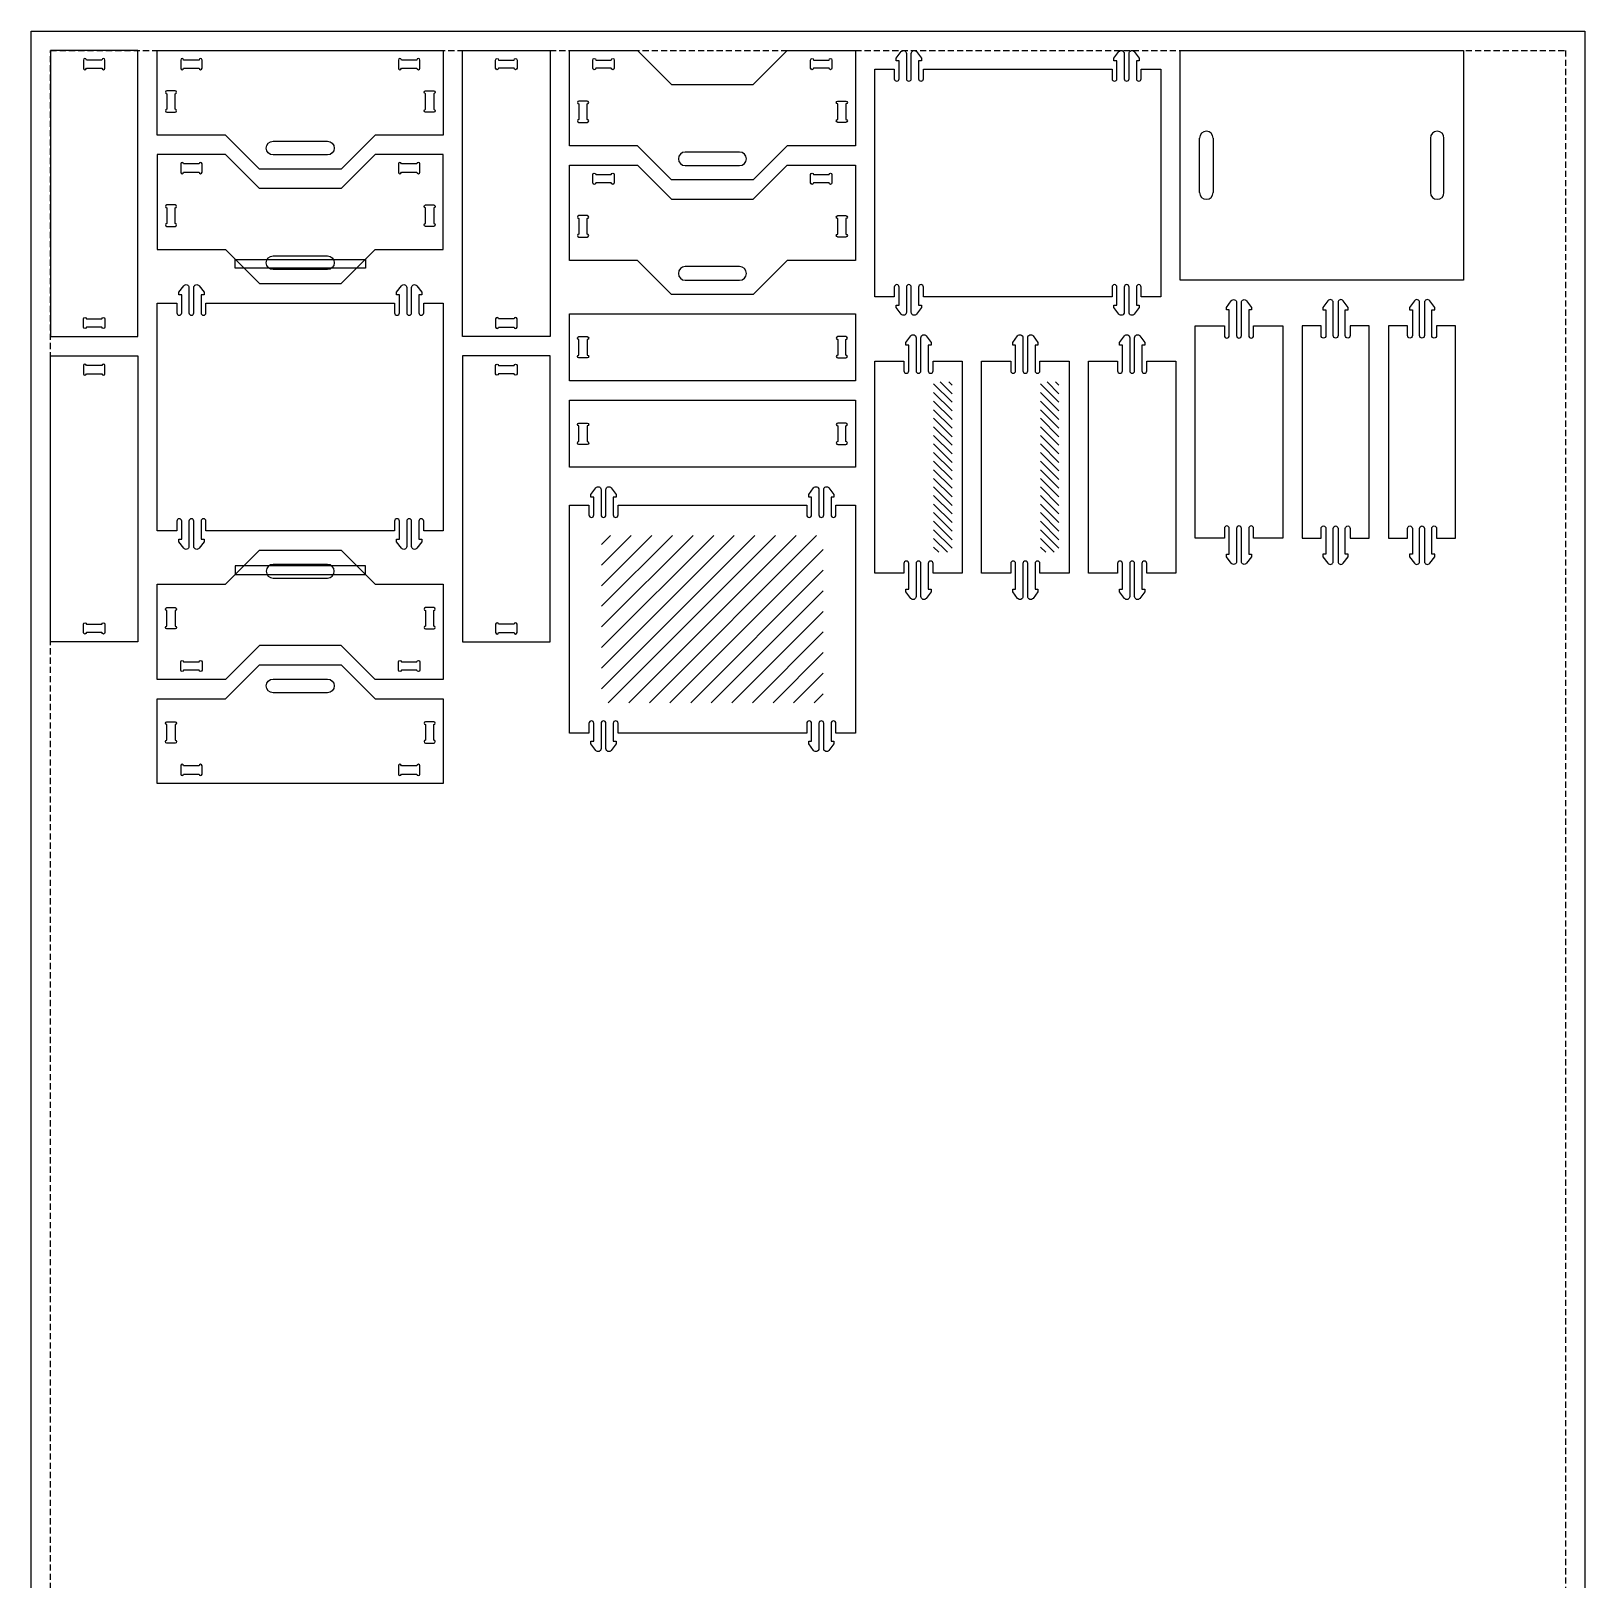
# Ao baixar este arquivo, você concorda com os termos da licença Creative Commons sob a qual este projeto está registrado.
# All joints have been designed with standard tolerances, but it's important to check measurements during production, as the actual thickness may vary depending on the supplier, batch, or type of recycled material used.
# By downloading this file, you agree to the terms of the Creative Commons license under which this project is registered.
# Model space of a CAD drawing. Header units: inches. Extents: x 15 to 2770, y 903 to 4091.
# Drawn here: x 15 to 1615, y 2497 to 4091 of the extents above; entities that cross this region are included whole.
import ezdxf

# ---------------------------------------------------------------- set-up
doc = ezdxf.new("R2010")
doc.units = ezdxf.units.IN
doc.header["$MEASUREMENT"] = 0
doc.linetypes.add('DASHED2', pattern=[9.525, 6.35, -3.175])
doc.layers.add('Chapa', color=250, linetype='Continuous', plot=False)
doc.layers.add('MARGEM_DE_SEGURANÇA_20.0MM', color=7, linetype='DASHED2', true_color=0x66cc66, plot=False)
doc.layers.add('TOP-CUT-INSIDE_10MM', color=7, linetype='Continuous', true_color=0xff1f31)
doc.layers.add('TOP-CUT-OUTSIDE_10MM', color=6, linetype='Continuous', true_color=0xff00ff)
doc.layers.add('TOP-CUT-ON-LINE_10MM', color=4, linetype='Continuous')
doc.layers.add('TOP-POCKET-INSIDE_2MM', color=5, linetype='Continuous')

# ---------------------------------------------------------------- blocks, each defined once
blk = doc.blocks.new('Block sheet')
at = {"layer": 'Chapa'}
blk.add_lwpolyline([(15.2, 1591.2), (15.2, 4091.2), (1615.2, 4091.2), (1615.2, 1591.2)], close=True, dxfattribs=at)
at = {"layer": 'MARGEM_DE_SEGURANÇA_20.0MM'}
blk.add_lwpolyline([(1595.2, 4071.2), (1595.2, 1611.2), (35.2, 1611.2), (35.2, 4071.2)], close=True, dxfattribs=at)

msp = doc.modelspace()

# ---------------------------------------------------------------- linework, layer by layer
at = {"layer": 'TOP-CUT-INSIDE_10MM', "linetype": 'Continuous', "lineweight": -3}
for p, q in [((1218.4, 3925), (1218.4, 3981)), ((1232.4, 3981), (1232.4, 3925)), ((1456.1, 3981), (1456.1, 3925)), ((1470.1, 3925), (1470.1, 3981))]:
    msp.add_line(p, q, dxfattribs=at)
at = {"layer": 'TOP-CUT-INSIDE_10MM'}
for points in [[(69.2, 4061.4), (69.2, 4052.9, 1), (72.2, 4052.9), (88.2, 4052.9, 1), (91.2, 4052.9), (91.2, 4061.4, 1), (88.2, 4061.4), (72.2, 4061.4, 1)], [(169.3, 4061.4), (169.3, 4052.9, 1), (172.3, 4052.9), (188.3, 4052.9, 1), (191.3, 4052.9), (191.3, 4061.4, 1), (188.3, 4061.4), (172.3, 4061.4, 1)], [(393.5, 4061.4), (393.5, 4052.9, 1), (396.5, 4052.9), (412.5, 4052.9, 1), (415.5, 4052.9), (415.5, 4061.4, 1), (412.5, 4061.4), (396.5, 4061.4, 1)], [(515.6, 4061.4), (515.6, 4052.9, -1), (512.6, 4052.9), (496.6, 4052.9, -1), (493.6, 4052.9), (493.6, 4061.4, -1), (496.6, 4061.4), (512.6, 4061.4, -1)], [(615.7, 4061.4), (615.7, 4052.9, -1), (612.7, 4052.9), (596.7, 4052.9, -1), (593.7, 4052.9), (593.7, 4061.4, -1), (596.7, 4061.4), (612.7, 4061.4, -1)], [(839.9, 4061.4), (839.9, 4052.9, -1), (836.9, 4052.9), (820.9, 4052.9, -1), (817.9, 4052.9), (817.9, 4061.4, -1), (820.9, 4061.4), (836.9, 4061.4, -1)], [(163.5, 4029.7), (155, 4029.7, 1), (155, 4026.7), (155, 4010.7, 1), (155, 4007.7), (163.5, 4007.7, 1), (163.5, 4010.7), (163.5, 4026.7, 1)], [(421.4, 4029.7), (429.9, 4029.7, -1), (429.9, 4026.7), (429.9, 4010.7, -1), (429.9, 4007.7), (421.4, 4007.7, -1), (421.4, 4010.7), (421.4, 4026.7, -1)], [(579.4, 3997.2), (587.9, 3997.2, 1), (587.9, 4000.2), (587.9, 4016.2, 1), (587.9, 4019.2), (579.4, 4019.2, 1), (579.4, 4016.2), (579.4, 4000.2, 1)], [(854.3, 3997.2), (845.8, 3997.2, -1), (845.8, 4000.2), (845.8, 4016.2, -1), (845.8, 4019.2), (854.3, 4019.2, -1), (854.3, 4016.2), (854.3, 4000.2, -1)], [(169.3, 3954.4), (169.3, 3945.9, 1), (172.3, 3945.9), (188.3, 3945.9, 1), (191.3, 3945.9), (191.3, 3954.4, 1), (188.3, 3954.4), (172.3, 3954.4, 1)], [(393.5, 3954.4), (393.5, 3945.9, 1), (396.5, 3945.9), (412.5, 3945.9, 1), (415.5, 3945.9), (415.5, 3954.4, 1), (412.5, 3954.4), (396.5, 3954.4, 1)], [(615.7, 3943.4), (615.7, 3934.9, -1), (612.7, 3934.9), (596.7, 3934.9, -1), (593.7, 3934.9), (593.7, 3943.4, -1), (596.7, 3943.4), (612.7, 3943.4, -1)], [(839.9, 3943.4), (839.9, 3934.9, -1), (836.9, 3934.9), (820.9, 3934.9, -1), (817.9, 3934.9), (817.9, 3943.4, -1), (820.9, 3943.4), (836.9, 3943.4, -1)], [(155, 3890.2), (163.5, 3890.2, 1), (163.5, 3893.2), (163.5, 3909.2, 1), (163.5, 3912.2), (155, 3912.2, 1), (155, 3909.2), (155, 3893.2, 1)], [(429.9, 3890.2), (421.4, 3890.2, -1), (421.4, 3893.2), (421.4, 3909.2, -1), (421.4, 3912.2), (429.9, 3912.2, -1), (429.9, 3909.2), (429.9, 3893.2, -1)], [(579.4, 3879.2), (587.9, 3879.2, 1), (587.9, 3882.2), (587.9, 3898.2, 1), (587.9, 3901.2), (579.4, 3901.2, 1), (579.4, 3898.2), (579.4, 3882.2, 1)], [(854.3, 3879.2), (845.8, 3879.2, -1), (845.8, 3882.2), (845.8, 3898.2, -1), (845.8, 3901.2), (854.3, 3901.2, -1), (854.3, 3898.2), (854.3, 3882.2, -1)], [(69.2, 3786.5), (69.2, 3795, -1), (72.2, 3795), (88.2, 3795, -1), (91.2, 3795), (91.2, 3786.5, -1), (88.2, 3786.5), (72.2, 3786.5, -1)], [(515.6, 3786.5), (515.6, 3795, 1), (512.6, 3795), (496.6, 3795, 1), (493.6, 3795), (493.6, 3786.5, 1), (496.6, 3786.5), (512.6, 3786.5, 1)], [(587.9, 3754.7), (579.4, 3754.7, -1), (579.4, 3757.7), (579.4, 3773.7, -1), (579.4, 3776.7), (587.9, 3776.7, -1), (587.9, 3773.7), (587.9, 3757.7, -1)], [(845.8, 3754.7), (854.3, 3754.7, 1), (854.3, 3757.7), (854.3, 3773.7, 1), (854.3, 3776.7), (845.8, 3776.7, 1), (845.8, 3773.7), (845.8, 3757.7, 1)], [(69.2, 3747), (69.2, 3738.5, 1), (72.2, 3738.5), (88.2, 3738.5, 1), (91.2, 3738.5), (91.2, 3747, 1), (88.2, 3747), (72.2, 3747, 1)], [(515.6, 3747), (515.6, 3738.5, -1), (512.6, 3738.5), (496.6, 3738.5, -1), (493.6, 3738.5), (493.6, 3747, -1), (496.6, 3747), (512.6, 3747, -1)], [(587.9, 3665.7), (579.4, 3665.7, -1), (579.4, 3668.7), (579.4, 3684.7, -1), (579.4, 3687.7), (587.9, 3687.7, -1), (587.9, 3684.7), (587.9, 3668.7, -1)], [(845.8, 3665.7), (854.3, 3665.7, 1), (854.3, 3668.7), (854.3, 3684.7, 1), (854.3, 3687.7), (845.8, 3687.7, 1), (845.8, 3684.7), (845.8, 3668.7, 1)], [(155, 3497.8), (163.5, 3497.8, -1), (163.5, 3494.8), (163.5, 3478.8, -1), (163.5, 3475.8), (155, 3475.8, -1), (155, 3478.8), (155, 3494.8, -1)], [(429.9, 3497.8), (421.4, 3497.8, 1), (421.4, 3494.8), (421.4, 3478.8, 1), (421.4, 3475.8), (429.9, 3475.8, 1), (429.9, 3478.8), (429.9, 3494.8, 1)], [(69.2, 3472.1), (69.2, 3480.6, -1), (72.2, 3480.6), (88.2, 3480.6, -1), (91.2, 3480.6), (91.2, 3472.1, -1), (88.2, 3472.1), (72.2, 3472.1, -1)], [(515.6, 3472.1), (515.6, 3480.6, 1), (512.6, 3480.6), (496.6, 3480.6, 1), (493.6, 3480.6), (493.6, 3472.1, 1), (496.6, 3472.1), (512.6, 3472.1, 1)], [(169.3, 3433.5), (169.3, 3442, -1), (172.3, 3442), (188.3, 3442, -1), (191.3, 3442), (191.3, 3433.5, -1), (188.3, 3433.5), (172.3, 3433.5, -1)], [(393.5, 3433.5), (393.5, 3442, -1), (396.5, 3442), (412.5, 3442, -1), (415.5, 3442), (415.5, 3433.5, -1), (412.5, 3433.5), (396.5, 3433.5, -1)], [(163.5, 3358.3), (155, 3358.3, -1), (155, 3361.3), (155, 3377.3, -1), (155, 3380.3), (163.5, 3380.3, -1), (163.5, 3377.3), (163.5, 3361.3, -1)], [(421.4, 3358.3), (429.9, 3358.3, 1), (429.9, 3361.3), (429.9, 3377.3, 1), (429.9, 3380.3), (421.4, 3380.3, 1), (421.4, 3377.3), (421.4, 3361.3, 1)], [(191.3, 3326.5), (191.3, 3335, 1), (188.3, 3335), (172.3, 3335, 1), (169.3, 3335), (169.3, 3326.5, 1), (172.3, 3326.5), (188.3, 3326.5, 1)], [(415.5, 3326.5), (415.5, 3335, 1), (412.5, 3335), (396.5, 3335, 1), (393.5, 3335), (393.5, 3326.5, 1), (396.5, 3326.5), (412.5, 3326.5, 1)]]:
    msp.add_lwpolyline(points, format="xyb", close=True, dxfattribs=at)
at = {"layer": 'TOP-CUT-INSIDE_10MM', "linetype": 'Continuous', "lineweight": -3}
for points in [[(264.4, 3963.7, -1), (264.4, 3977.7), (320.4, 3977.7, -1), (320.4, 3963.7)], [(744.8, 3952.7, 1), (744.8, 3966.7), (688.8, 3966.7, 1), (688.8, 3952.7)], [(264.4, 3845.7, -1), (264.4, 3859.7), (320.4, 3859.7, -1), (320.4, 3845.7)], [(744.8, 3834.7, 1), (744.8, 3848.7), (688.8, 3848.7, 1), (688.8, 3834.7)], [(264.4, 3542.2, 1), (264.4, 3528.2), (320.4, 3528.2, 1), (320.4, 3542.2)], [(320.4, 3424.2, -1), (320.4, 3410.2), (264.4, 3410.2, -1), (264.4, 3424.2)]]:
    msp.add_lwpolyline(points, format="xyb", close=True, dxfattribs=at)
for centre, start, end in [((1225.4, 3981), 0, 180), ((1463.1, 3981), 0, 180), ((1225.4, 3925), 180, 0), ((1463.1, 3925), 180, 0)]:
    msp.add_arc(centre, 7, start, end, dxfattribs=at)
at = {"layer": 'TOP-CUT-ON-LINE_10MM', "linetype": 'Continuous', "lineweight": -2}
for p, q in [((963.5, 3709.1), (944.5, 3728.1)), ((963.5, 3717.9), (951.4, 3730)), ((963.5, 3726.7), (960.2, 3730)), ((1073.5, 3709.1), (1054.5, 3728.1)), ((1073.5, 3717.9), (1061.4, 3730)), ((1073.5, 3726.7), (1070.2, 3730)), ((963.5, 3700.2), (944.5, 3719.2)), ((1073.5, 3700.2), (1054.5, 3719.2)), ((963.5, 3691.4), (944.5, 3710.4)), ((963.5, 3682.5), (944.5, 3701.5)), ((1073.5, 3691.4), (1054.5, 3710.4)), ((1073.5, 3682.5), (1054.5, 3701.5)), ((963.5, 3673.7), (944.5, 3692.7)), ((963.5, 3664.9), (944.5, 3683.9)), ((1073.5, 3673.7), (1054.5, 3692.7)), ((1073.5, 3664.9), (1054.5, 3683.9)), ((963.5, 3656), (944.5, 3675)), ((963.5, 3647.2), (944.5, 3666.2)), ((1073.5, 3656), (1054.5, 3675)), ((1073.5, 3647.2), (1054.5, 3666.2)), ((963.5, 3638.4), (944.5, 3657.4)), ((963.5, 3629.5), (944.5, 3648.5)), ((1073.5, 3638.4), (1054.5, 3657.4)), ((1073.5, 3629.5), (1054.5, 3648.5)), ((963.5, 3620.7), (944.5, 3639.7)), ((1073.5, 3620.7), (1054.5, 3639.7)), ((963.5, 3611.8), (944.5, 3630.8)), ((963.5, 3603), (944.5, 3622)), ((1073.5, 3611.8), (1054.5, 3630.8)), ((1073.5, 3603), (1054.5, 3622)), ((963.5, 3594.2), (944.5, 3613.2)), ((963.5, 3585.3), (944.5, 3604.3)), ((1073.5, 3594.2), (1054.5, 3613.2)), ((1073.5, 3585.3), (1054.5, 3604.3)), ((963.5, 3576.5), (944.5, 3595.5)), ((963.5, 3567.6), (944.5, 3586.6)), ((1073.5, 3576.5), (1054.5, 3595.5)), ((1073.5, 3567.6), (1054.5, 3586.6)), ((602.7, 3562.7), (612, 3572)), ((602.7, 3541.5), (633.2, 3572)), ((602.7, 3520.3), (654.4, 3572)), ((602.7, 3499.1), (675.6, 3572)), ((602.7, 3477.9), (696.8, 3572)), ((602.7, 3456.6), (718.1, 3572)), ((602.7, 3435.4), (739.3, 3572)), ((602.7, 3414.2), (760.5, 3572)), ((609.5, 3399.8), (781.7, 3572)), ((630.7, 3399.8), (802.9, 3572)), ((651.9, 3399.8), (824.1, 3572)), ((963.5, 3558.8), (944.5, 3577.8)), ((958.8, 3554.7), (944.5, 3569)), ((1073.5, 3558.8), (1054.5, 3577.8)), ((1068.8, 3554.7), (1054.5, 3569)), ((673.1, 3399.8), (830.9, 3557.6)), ((950, 3554.7), (944.5, 3560.1)), ((1060, 3554.7), (1054.5, 3560.1)), ((694.4, 3399.8), (830.9, 3536.4)), ((715.6, 3399.8), (830.9, 3515.1)), ((736.8, 3399.8), (830.9, 3493.9)), ((758, 3399.8), (830.9, 3472.7)), ((779.2, 3399.8), (830.9, 3451.5)), ((800.4, 3399.8), (830.9, 3430.3)), ((821.6, 3399.8), (830.9, 3409.1))]:
    msp.add_line(p, q, dxfattribs=at)
at = {"layer": 'TOP-CUT-OUTSIDE_10MM'}
for p, q in [((1198.4, 3834.8), (1198.4, 4071.2)), ((1198.4, 4071.2), (1490.1, 4071.2)), ((1490.1, 4071.2), (1490.1, 3834.8)), ((1490.1, 3834.8), (1198.4, 3834.8))]:
    msp.add_line(p, q, dxfattribs=at)
for points in [[(125.2, 3776.8), (125.2, 4071.2), (35.2, 4071.2), (35.2, 3776.8)], [(145.2, 3984.2), (145.2, 4071.2), (439.6, 4071.2), (439.6, 3984.2), (369.4, 3984.2), (334.4, 3949.2), (250.4, 3949.2), (215.4, 3984.2)], [(459.6, 3776.8), (459.6, 4071.2), (549.6, 4071.2), (549.6, 3776.8)], [(569.6, 3800.2), (864, 3800.2), (864, 3731.2), (569.6, 3731.2)], [(125.2, 3756.8), (125.2, 3462.4), (35.2, 3462.4), (35.2, 3756.8)], [(459.6, 3756.8), (459.6, 3462.4), (549.6, 3462.4), (549.6, 3756.8)], [(569.6, 3711.2), (864, 3711.2), (864, 3642.2), (569.6, 3642.2)], [(439.6, 3403.8), (439.6, 3316.8), (145.2, 3316.8), (145.2, 3403.8), (215.4, 3403.8), (250.4, 3438.8), (334.4, 3438.8), (369.4, 3403.8)]]:
    msp.add_lwpolyline(points, close=True, dxfattribs=at)
at = {"layer": 'TOP-CUT-OUTSIDE_10MM', "linetype": 'Continuous', "lineweight": -3}
for points in [[(793.8, 4071.2), (809.9, 4071.2), (864, 4071.2), (864, 3973.2), (793.8, 3973.2), (758.8, 3938.2), (674.8, 3938.2), (639.8, 3973.2), (569.6, 3973.2), (569.6, 4071.2), (595.7, 4071.2), (639.8, 4071.2), (674.8, 4036.2), (758.8, 4036.2)], [(215.4, 3964.2), (199.3, 3964.2), (145.2, 3964.2), (145.2, 3866.2), (215.4, 3866.2), (250.4, 3831.2), (334.4, 3831.2), (369.4, 3866.2), (439.6, 3866.2), (439.6, 3964.2), (413.5, 3964.2), (369.4, 3964.2), (334.4, 3929.2), (250.4, 3929.2)], [(793.8, 3953.2), (809.9, 3953.2), (864, 3953.2), (864, 3855.2), (793.8, 3855.2), (758.8, 3820.2), (674.8, 3820.2), (639.8, 3855.2), (569.6, 3855.2), (569.6, 3953.2), (595.7, 3953.2), (639.8, 3953.2), (674.8, 3918.2), (758.8, 3918.2)], [(215.4, 3423.8), (199.3, 3423.8), (145.2, 3423.8), (145.2, 3521.8), (215.4, 3521.8), (250.4, 3556.8), (334.4, 3556.8), (369.4, 3521.8), (439.6, 3521.8), (439.6, 3423.8), (413.5, 3423.8), (369.4, 3423.8), (334.4, 3458.8), (250.4, 3458.8)]]:
    msp.add_lwpolyline(points, close=True, dxfattribs=at)
at = {"layer": 'TOP-CUT-OUTSIDE_10MM'}
for points in [[(934.1, 4052.1), (1128.3, 4052.1), (1128.3, 4042.1, 1), (1133.3, 4042.1), (1133.3, 4052.1), (1133.3, 4060.6), (1130.3, 4060.6), (1130.3, 4063.2), (1135.4, 4070, -0.719036), (1140.8, 4068.2), (1140.8, 4042.1, 1), (1145.8, 4042.1), (1145.8, 4068.2, -0.719036), (1151.2, 4070), (1156.3, 4063.2), (1156.3, 4060.6), (1153.3, 4060.6), (1153.3, 4052.1), (1153.3, 4042.1, 1), (1158.3, 4042.1), (1158.3, 4052.1), (1178.4, 4052.1), (1178.4, 3817.7), (1158.3, 3817.7), (1158.3, 3827.7, 1), (1153.3, 3827.7), (1153.3, 3817.7), (1153.3, 3809.2), (1156.3, 3809.2), (1156.3, 3806.6), (1151.2, 3799.8, -0.719036), (1145.8, 3801.6), (1145.8, 3827.7, 1), (1140.8, 3827.7), (1140.8, 3801.6, -0.719036), (1135.4, 3799.8), (1130.3, 3806.6), (1130.3, 3809.2), (1133.3, 3809.2), (1133.3, 3817.7), (1133.3, 3827.7, 1), (1128.3, 3827.7), (1128.3, 3817.7), (934.1, 3817.7), (934.1, 3827.7, 1), (929.1, 3827.7), (929.1, 3817.7), (929.1, 3809.2), (932.1, 3809.2), (932.1, 3806.6), (927, 3799.8, -0.719036), (921.6, 3801.6), (921.6, 3827.7, 1), (916.6, 3827.7), (916.6, 3801.6, -0.719036), (911.2, 3799.8), (906.1, 3806.6), (906.1, 3809.2), (909.1, 3809.2), (909.1, 3817.7), (909.1, 3827.7, 1), (904.1, 3827.7), (904.1, 3817.7), (884, 3817.7), (884, 4052.1), (904.1, 4052.1), (904.1, 4042.1, 1), (909.1, 4042.1), (909.1, 4052.1), (909.1, 4060.6), (906.1, 4060.6), (906.1, 4063.2), (911.2, 4070, -0.719036), (916.6, 4068.2), (916.6, 4042.1, 1), (921.6, 4042.1), (921.6, 4068.2, -0.719036), (927, 4070), (932.1, 4063.2), (932.1, 4060.6), (929.1, 4060.6), (929.1, 4052.1), (929.1, 4042.1, 1), (934.1, 4042.1)], [(195.3, 3811.2), (389.5, 3811.2), (389.5, 3801.2, 1), (394.5, 3801.2), (394.5, 3811.2), (394.5, 3819.7), (391.5, 3819.7), (391.5, 3822.3), (396.6, 3829.1, -0.719036), (402, 3827.2), (402, 3801.2, 1), (407, 3801.2), (407, 3827.2, -0.719036), (412.4, 3829.1), (417.5, 3822.3), (417.5, 3819.7), (414.5, 3819.7), (414.5, 3811.2), (414.5, 3801.2, 1), (419.5, 3801.2), (419.5, 3811.2), (439.6, 3811.2), (439.6, 3576.8), (419.5, 3576.8), (419.5, 3586.8, 1), (414.5, 3586.8), (414.5, 3576.8), (414.5, 3568.3), (417.5, 3568.3), (417.5, 3565.6), (412.4, 3558.9, -0.719036), (407, 3560.7), (407, 3586.8, 1), (402, 3586.8), (402, 3560.7, -0.719036), (396.6, 3558.9), (391.5, 3565.6), (391.5, 3568.3), (394.5, 3568.3), (394.5, 3576.8), (394.5, 3586.8, 1), (389.5, 3586.8), (389.5, 3576.8), (195.3, 3576.8), (195.3, 3586.8, 1), (190.3, 3586.8), (190.3, 3576.8), (190.3, 3568.3), (193.3, 3568.3), (193.3, 3565.6), (188.2, 3558.9, -0.719036), (182.8, 3560.7), (182.8, 3586.8, 1), (177.8, 3586.8), (177.8, 3560.7, -0.719036), (172.4, 3558.9), (167.3, 3565.6), (167.3, 3568.3), (170.3, 3568.3), (170.3, 3576.8), (170.3, 3586.8, 1), (165.3, 3586.8), (165.3, 3576.8), (145.2, 3576.8), (145.2, 3811.2), (165.3, 3811.2), (165.3, 3801.2, 1), (170.3, 3801.2), (170.3, 3811.2), (170.3, 3819.7), (167.3, 3819.7), (167.3, 3822.3), (172.4, 3829.1, -0.719036), (177.8, 3827.2), (177.8, 3801.2, 1), (182.8, 3801.2), (182.8, 3827.2, -0.719036), (188.2, 3829.1), (193.3, 3822.3), (193.3, 3819.7), (190.3, 3819.7), (190.3, 3811.2), (190.3, 3801.2, 1), (195.3, 3801.2)], [(1269, 3777.7, 1), (1274, 3777.7), (1274, 3787.7), (1304, 3787.7), (1304, 3569.3), (1274, 3569.3), (1274, 3579.3, 1), (1269, 3579.3), (1269, 3569.3), (1269, 3552.8), (1272, 3552.8), (1272, 3550.2), (1266.9, 3543.4, -0.719036), (1261.5, 3545.2), (1261.5, 3579.3, 1), (1256.5, 3579.3), (1256.5, 3545.2, -0.719036), (1251.1, 3543.4), (1246, 3550.2), (1246, 3552.8), (1249, 3552.8), (1249, 3569.3), (1249, 3579.3, 1), (1244, 3579.3), (1244, 3569.3), (1214, 3569.3), (1214, 3787.7), (1244, 3787.7), (1244, 3777.7, 1), (1249, 3777.7), (1249, 3787.7), (1249, 3804.2), (1246, 3804.2), (1246, 3806.8), (1251.1, 3813.6, -0.719036), (1256.5, 3811.8), (1256.5, 3777.7, 1), (1261.5, 3777.7), (1261.5, 3811.8, -0.719036), (1266.9, 3813.6), (1272, 3806.8), (1272, 3804.2), (1269, 3804.2), (1269, 3787.7)], [(1324, 3787.7), (1324, 3569.3), (1343.5, 3569.3), (1343.5, 3579.3, -1), (1348.5, 3579.3), (1348.5, 3569.3), (1348.5, 3552.8), (1345.5, 3552.8), (1345.5, 3550.2), (1350.6, 3543.4, 0.719036), (1356, 3545.2), (1356, 3579.3, -1), (1361, 3579.3), (1361, 3545.2, 0.719036), (1366.4, 3543.4), (1371.5, 3550.2), (1371.5, 3552.8), (1368.5, 3552.8), (1368.5, 3569.3), (1368.5, 3579.3, -1), (1373.5, 3579.3), (1373.5, 3569.3), (1393, 3569.3), (1393, 3787.7), (1373.5, 3787.7), (1373.5, 3777.7, -1), (1368.5, 3777.7), (1368.5, 3787.7), (1368.5, 3804.2), (1371.5, 3804.2), (1371.5, 3806.8), (1366.4, 3813.6, 0.719036), (1361, 3811.8), (1361, 3777.7, -1), (1356, 3777.7), (1356, 3811.8, 0.719036), (1350.6, 3813.6), (1345.5, 3806.8), (1345.5, 3804.2), (1348.5, 3804.2), (1348.5, 3787.7), (1348.5, 3777.7, -1), (1343.5, 3777.7), (1343.5, 3787.7)], [(1413, 3787.7), (1413, 3569.3), (1432.5, 3569.3), (1432.5, 3579.3, -1), (1437.5, 3579.3), (1437.5, 3569.3), (1437.5, 3552.8), (1434.5, 3552.8), (1434.5, 3550.2), (1439.6, 3543.4, 0.719036), (1445, 3545.2), (1445, 3579.3, -1), (1450, 3579.3), (1450, 3545.2, 0.719036), (1455.4, 3543.4), (1460.5, 3550.2), (1460.5, 3552.8), (1457.5, 3552.8), (1457.5, 3569.3), (1457.5, 3579.3, -1), (1462.5, 3579.3), (1462.5, 3569.3), (1482, 3569.3), (1482, 3787.7), (1462.5, 3787.7), (1462.5, 3777.7, -1), (1457.5, 3777.7), (1457.5, 3787.7), (1457.5, 3804.2), (1460.5, 3804.2), (1460.5, 3806.8), (1455.4, 3813.6, 0.719036), (1450, 3811.8), (1450, 3777.7, -1), (1445, 3777.7), (1445, 3811.8, 0.719036), (1439.6, 3813.6), (1434.5, 3806.8), (1434.5, 3804.2), (1437.5, 3804.2), (1437.5, 3787.7), (1437.5, 3777.7, -1), (1432.5, 3777.7), (1432.5, 3787.7)], [(939, 3741.5, 1), (944, 3741.5), (944, 3751.5), (974, 3751.5), (974, 3533.2), (944, 3533.2), (944, 3543.2, 1), (939, 3543.2), (939, 3533.2), (939, 3516.7), (942, 3516.7), (942, 3514), (936.9, 3507.3, -0.719036), (931.5, 3509.1), (931.5, 3543.2, 1), (926.5, 3543.2), (926.5, 3509.1, -0.719036), (921.1, 3507.3), (916, 3514), (916, 3516.7), (919, 3516.7), (919, 3533.2), (919, 3543.2, 1), (914, 3543.2), (914, 3533.2), (884, 3533.2), (884, 3751.5), (914, 3751.5), (914, 3741.5, 1), (919, 3741.5), (919, 3751.5), (919, 3768), (916, 3768), (916, 3770.7), (921.1, 3777.4, -0.719036), (926.5, 3775.6), (926.5, 3741.5, 1), (931.5, 3741.5), (931.5, 3775.6, -0.719036), (936.9, 3777.4), (942, 3770.7), (942, 3768), (939, 3768), (939, 3751.5)], [(1049, 3741.5, 1), (1054, 3741.5), (1054, 3751.5), (1084, 3751.5), (1084, 3533.2), (1054, 3533.2), (1054, 3543.2, 1), (1049, 3543.2), (1049, 3533.2), (1049, 3516.7), (1052, 3516.7), (1052, 3514), (1046.9, 3507.3, -0.719036), (1041.5, 3509.1), (1041.5, 3543.2, 1), (1036.5, 3543.2), (1036.5, 3509.1, -0.719036), (1031.1, 3507.3), (1026, 3514), (1026, 3516.7), (1029, 3516.7), (1029, 3533.2), (1029, 3543.2, 1), (1024, 3543.2), (1024, 3533.2), (994, 3533.2), (994, 3751.5), (1024, 3751.5), (1024, 3741.5, 1), (1029, 3741.5), (1029, 3751.5), (1029, 3768), (1026, 3768), (1026, 3770.7), (1031.1, 3777.4, -0.719036), (1036.5, 3775.6), (1036.5, 3741.5, 1), (1041.5, 3741.5), (1041.5, 3775.6, -0.719036), (1046.9, 3777.4), (1052, 3770.7), (1052, 3768), (1049, 3768), (1049, 3751.5)], [(1159, 3741.5, 1), (1164, 3741.5), (1164, 3751.5), (1194, 3751.5), (1194, 3533.2), (1164, 3533.2), (1164, 3543.2, 1), (1159, 3543.2), (1159, 3533.2), (1159, 3516.7), (1162, 3516.7), (1162, 3514), (1156.9, 3507.3, -0.719036), (1151.5, 3509.1), (1151.5, 3543.2, 1), (1146.5, 3543.2), (1146.5, 3509.1, -0.719036), (1141.1, 3507.3), (1136, 3514), (1136, 3516.7), (1139, 3516.7), (1139, 3533.2), (1139, 3543.2, 1), (1134, 3543.2), (1134, 3533.2), (1104, 3533.2), (1104, 3751.5), (1134, 3751.5), (1134, 3741.5, 1), (1139, 3741.5), (1139, 3751.5), (1139, 3768), (1136, 3768), (1136, 3770.7), (1141.1, 3777.4, -0.719036), (1146.5, 3775.6), (1146.5, 3741.5, 1), (1151.5, 3741.5), (1151.5, 3775.6, -0.719036), (1156.9, 3777.4), (1162, 3770.7), (1162, 3768), (1159, 3768), (1159, 3751.5)], [(619.7, 3603.1), (813.9, 3603.1), (813.9, 3593.1, 1), (818.9, 3593.1), (818.9, 3603.1), (818.9, 3611.6), (815.9, 3611.6), (815.9, 3614.2), (821, 3621, -0.719036), (826.4, 3619.2), (826.4, 3593.1, 1), (831.4, 3593.1), (831.4, 3619.2, -0.719036), (836.8, 3621), (841.9, 3614.2), (841.9, 3611.6), (838.9, 3611.6), (838.9, 3603.1), (838.9, 3593.1, 1), (843.9, 3593.1), (843.9, 3603.1), (864, 3603.1), (864, 3368.7), (843.9, 3368.7), (843.9, 3378.7, 1), (838.9, 3378.7), (838.9, 3368.7), (838.9, 3360.2), (841.9, 3360.2), (841.9, 3357.6), (836.8, 3350.8, -0.719036), (831.4, 3352.6), (831.4, 3378.7, 1), (826.4, 3378.7), (826.4, 3352.6, -0.719036), (821, 3350.8), (815.9, 3357.6), (815.9, 3360.2), (818.9, 3360.2), (818.9, 3368.7), (818.9, 3378.7, 1), (813.9, 3378.7), (813.9, 3368.7), (619.7, 3368.7), (619.7, 3378.7, 1), (614.7, 3378.7), (614.7, 3368.7), (614.7, 3360.2), (617.7, 3360.2), (617.7, 3357.6), (612.6, 3350.8, -0.719036), (607.2, 3352.6), (607.2, 3378.7, 1), (602.2, 3378.7), (602.2, 3352.6, -0.719036), (596.8, 3350.8), (591.7, 3357.6), (591.7, 3360.2), (594.7, 3360.2), (594.7, 3368.7), (594.7, 3378.7, 1), (589.7, 3378.7), (589.7, 3368.7), (569.6, 3368.7), (569.6, 3603.1), (589.7, 3603.1), (589.7, 3593.1, 1), (594.7, 3593.1), (594.7, 3603.1), (594.7, 3611.6), (591.7, 3611.6), (591.7, 3614.2), (596.8, 3621, -0.719036), (602.2, 3619.2), (602.2, 3593.1, 1), (607.2, 3593.1), (607.2, 3619.2, -0.719036), (612.6, 3621), (617.7, 3614.2), (617.7, 3611.6), (614.7, 3611.6), (614.7, 3603.1), (614.7, 3593.1, 1), (619.7, 3593.1)]]:
    msp.add_lwpolyline(points, format="xyb", close=True, dxfattribs=at)
at = {"layer": 'TOP-POCKET-INSIDE_2MM'}
for p, q in [((225.4, 3856.2), (359.4, 3856.2)), ((225.4, 3847.1), (225.4, 3856.2)), ((359.4, 3856.2), (359.4, 3847.1)), ((359.4, 3847.1), (225.4, 3847.1)), ((359.4, 3540.8), (225.4, 3540.8)), ((225.4, 3540.8), (225.4, 3531.8)), ((359.4, 3531.8), (359.4, 3540.8)), ((225.4, 3531.8), (359.4, 3531.8))]:
    msp.add_line(p, q, dxfattribs=at)

# ---------------------------------------------------------------- block references
at = {"layer": 'Defpoints'}
msp.add_blockref('Block sheet', (0, 0), dxfattribs=at)

doc.saveas('drawing.dxf')
